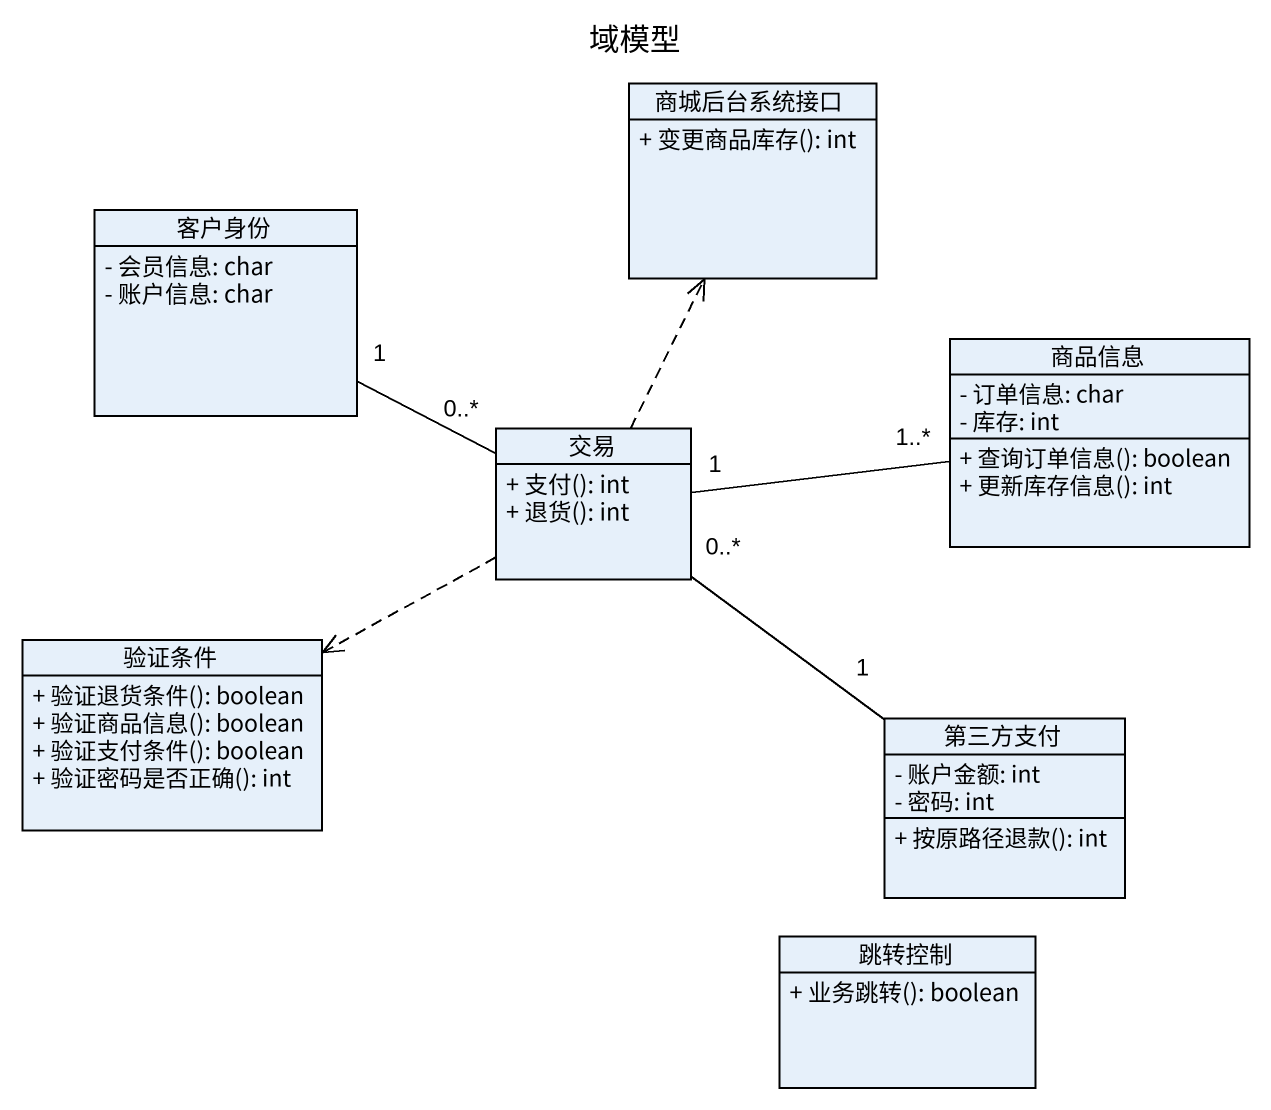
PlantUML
@startuml
title 域模型
hide circle
hide empty members
skinparam classAttributeIconSize 0
class 商城后台系统接口 {
  + 变更商品库存(): int
}
class 客户身份 {
  - 会员信息: char
  - 账户信息: char
}
class 商品信息 {
  - 订单信息: char
  - 库存: int
  + 查询订单信息(): boolean
  + 更新库存信息(): int
}
class 交易 {
  + 支付(): int
  + 退货(): int
}
class 验证条件 {
  + 验证退货条件(): boolean
  + 验证商品信息(): boolean
  + 验证支付条件(): boolean
  + 验证密码是否正确(): int
}
class 第三方支付 {
  - 账户金额: int
  - 密码: int
  + 按原路径退款(): int
}
class 跳转控制 {
  + 业务跳转(): boolean
}
交易 .up.> 商城后台系统接口
交易 "0..*" -left- "1" 客户身份
交易 "1" -right- "1..*" 商品信息
交易 .left.> 验证条件
交易 "0..*" -- "1" 第三方支付
@enduml
